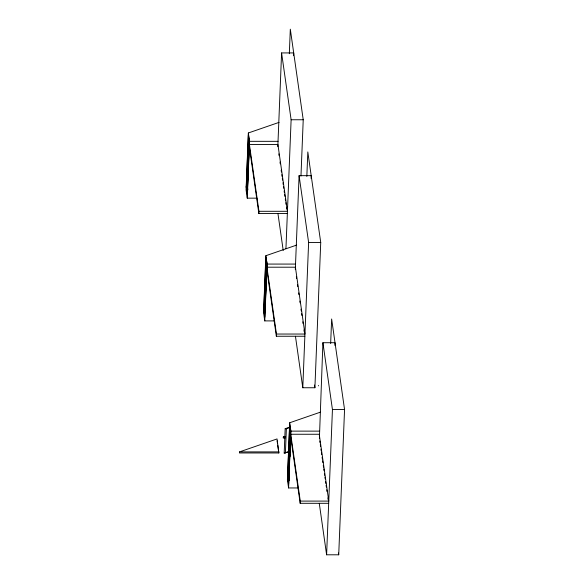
<?xml version="1.0" encoding="UTF-8"?>
<svg xmlns="http://www.w3.org/2000/svg" width="584" height="584" viewBox="0 0 584 584"><rect width="100%" height="100%" fill="white"/><g stroke="black" fill="none" stroke-linecap="round" stroke-linejoin="round"><path stroke-width="0.88" d="M279.072 122.37L248.346 132.97L246.068 189.807L247.258 198.158L257.055 198.158M247.871 189.924L247.485 187.216L249.419 139.072M247.258 198.158L249.536 141.328L248.346 132.97M239.491 451.892L239.447 452.965L278.845 452.972L277.035 438.934L239.491 451.892L278.882 451.899M287.35 213.51L258.858 213.503L258.946 211.298L249.412 144.46L277.911 144.467L287.438 211.298L258.946 211.298M296.57 245.112L265.851 255.712L263.567 312.549L264.764 320.901L274.553 320.908M265.377 312.666L264.99 309.958L266.924 261.814M264.764 320.901L267.041 264.07L265.851 255.712M277.823 146.679L281.59 52.925L293.701 52.925L293.591 55.663M304.855 336.253L276.356 336.253L276.451 334.041L266.917 267.202L295.416 267.209L304.943 334.041L276.451 334.041M289.328 53.706L290.314 29.2L303.227 119.764L300.972 176.04M285.934 248.74L291.117 119.757L281.59 52.925M284.992 436.394L283.298 436.978L283.255 438.051L285.072 438.051M288.781 451.921L284.189 453.089L285.167 428.714L290.284 426.94M285.401 453.089L286.379 428.714L289.759 427.546M295.322 269.421L299.088 175.667L311.199 175.667L311.089 178.405M320.397 412.165L289.671 422.772L287.394 479.603L288.584 487.954L298.38 487.961M289.321 480.625L288.81 477.011L290.708 429.758M288.584 487.954L290.868 431.123L289.671 422.772M306.834 176.456L307.819 151.942L320.733 242.506L314.9 387.747L302.789 387.747L295.446 336.26M302.789 387.747L308.622 242.499L299.088 175.667M328.675 503.306L300.183 503.306L300.271 501.094L290.737 434.255L319.236 434.262L328.763 501.101L300.271 501.094M334.917 345.458L335.026 342.72L322.916 342.72L319.404 438.277M330.654 343.509L331.639 318.995L344.553 409.559L338.72 554.8L326.609 554.8L319.266 503.313M326.609 554.8L332.442 409.559L322.916 342.72M284.189 453.089L288.452 451.614M291.117 119.757L303.227 119.764M249.536 141.328L278.035 141.335M247.485 187.216L246.273 187.216L248.382 134.612L249.412 141.832L247.302 194.436L246.192 186.646M308.622 242.499L320.733 242.506M267.041 264.07L295.541 264.077M264.99 309.958L263.778 309.958L265.888 257.354L266.917 264.574L264.808 317.178L263.698 309.389M332.442 409.559L344.553 409.559M285.167 428.714L286.379 428.714M290.868 431.123L319.36 431.131M283.298 436.978L285.116 436.978M288.81 477.011L287.598 477.011L289.715 424.415L290.744 431.627L288.627 484.231L287.518 476.449M318.397 385.476L318.455 385.871M314.513 385.038L314.9 387.747M338.464 552.997L338.72 554.8M278.853 153.899L279.108 155.709M280.013 162.031L280.269 163.834M281.167 170.156L281.43 171.966M281.817 174.674L282.072 176.485M282.327 178.288L282.59 180.091M282.97 182.807L283.233 184.61M283.488 186.413L283.744 188.223M284.131 190.931L284.393 192.742M284.649 194.545L284.904 196.348M285.291 199.064L285.547 200.867M285.81 202.67L286.065 204.48M286.452 207.189L286.707 208.999M296.358 276.648L296.614 278.451M297.512 284.773L297.774 286.576M298.672 292.905L298.928 294.708M299.833 301.03L300.088 302.833M300.994 309.162L301.249 310.965M301.636 313.674L301.892 315.484M302.797 321.806L303.052 323.609M303.957 329.931L304.213 331.741M319.791 440.993L320.047 442.796M320.309 444.599L320.565 446.41M320.952 449.118L321.207 450.921M321.463 452.731L321.726 454.534M322.113 457.25L322.368 459.053M322.623 460.856L322.879 462.667M323.266 465.375L323.529 467.178M323.784 468.989L324.04 470.792M324.427 473.507L324.682 475.31M324.945 477.113L325.2 478.924M325.587 481.632L325.843 483.435M326.098 485.246L326.361 487.049M326.748 489.764L327.003 491.567M327.901 497.889L328.164 499.7M277.94 213.518L283.225 250.551M249.324 146.672L258.858 213.503M266.83 269.414L276.356 336.253M290.649 436.467L300.183 503.306M289.737 453.841L290 455.644M289.701 454.914L289.956 456.717M277.115 440.869L277.488 443.46M277.736 445.19L278.845 452.972"/></g></svg>
